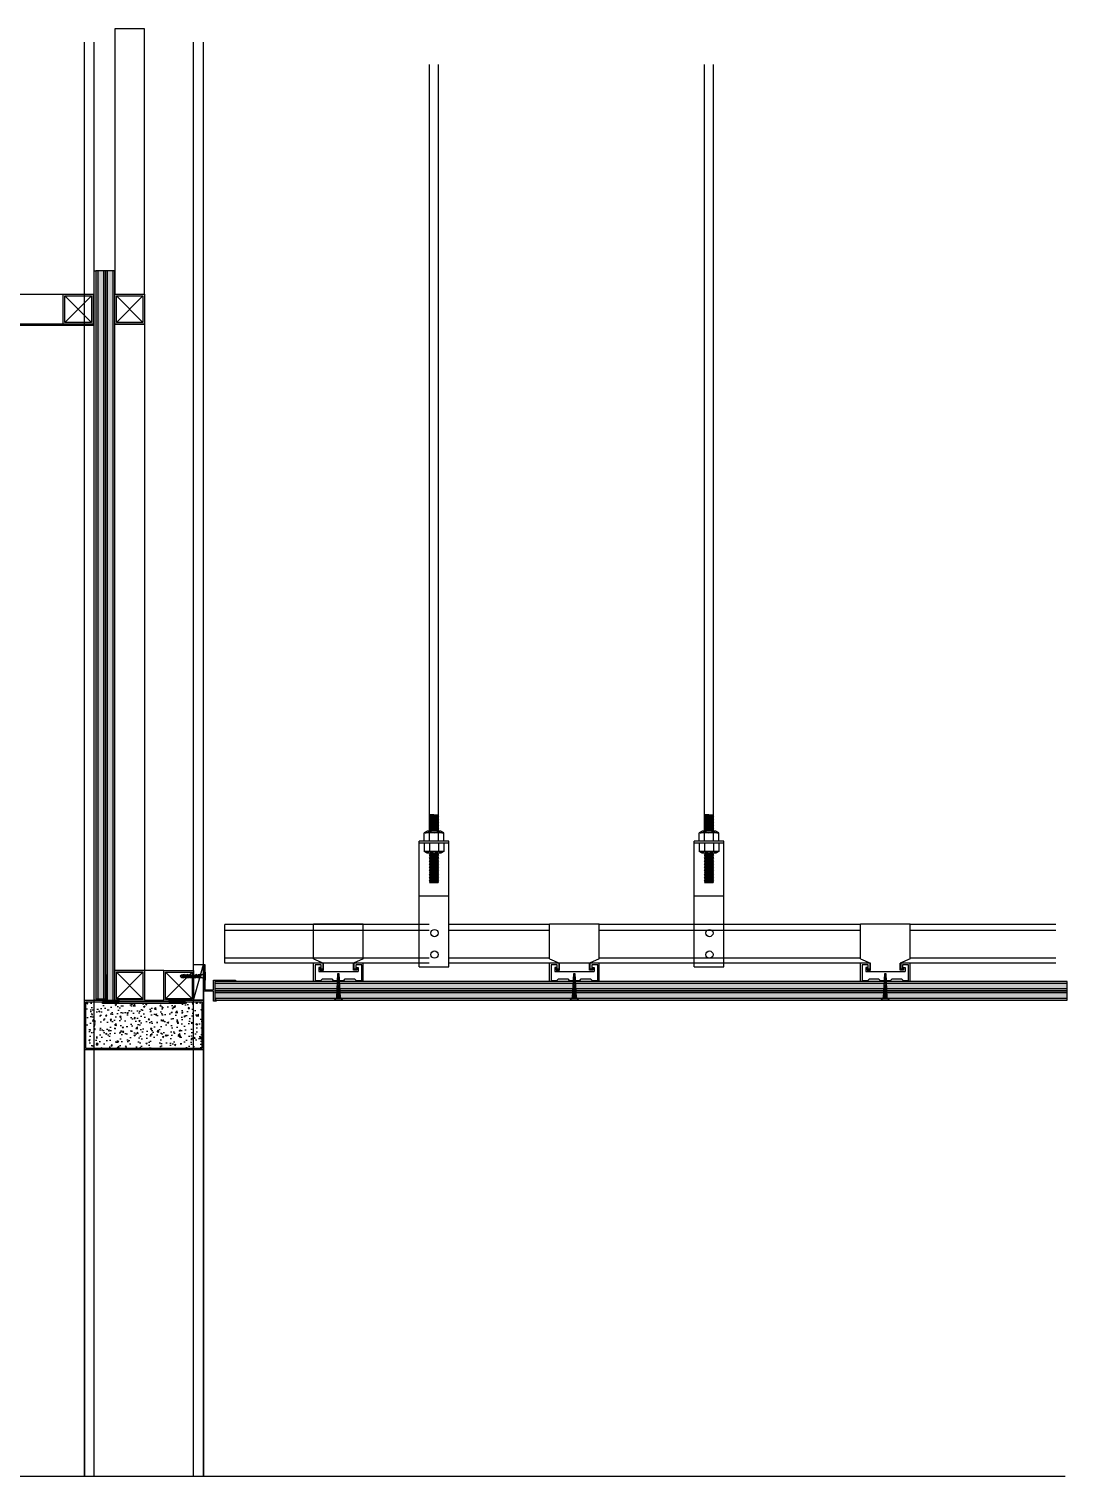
# Model space of a CAD drawing. Header units: millimetres. Extents: x -223175 to 287756, y -120611 to 352956.
# Drawn here: x 269622 to 270667, y 279592 to 281050 of the extents above; entities that cross this region are included whole.
import ezdxf

# ---------------------------------------------------------------- set-up
doc = ezdxf.new("R2010")
doc.units = ezdxf.units.MM
doc.header["$LTSCALE"] = 50
for name, color, linetype in [('DE-8', 8, 'Continuous'), ('DETAIL', 7, 'Continuous'), ('DETAIL-HAT', 252, 'Continuous'), ('f-steel', 4, 'Continuous'), ('I-F-WALL-FIN', 141, 'Continuous'), ('XREF1$0$CLNG-TEES', 4, 'Continuous')]:
    doc.layers.add(name, color=color, linetype=linetype)
doc.layers.add('Defpoint_ Grid Line_ 108', color=108, linetype='Continuous', plot=False)

# ---------------------------------------------------------------- blocks, each defined once
blk = doc.blocks.new('30X30')
at = {"layer": 'DETAIL', "color": 1}
for p, q in [((13.4, 13.4), (-13.4, -13.4)), ((-13.4, 13.4), (13.4, -13.4))]:
    blk.add_line(p, q, dxfattribs=at)
at = {"layer": 'DETAIL', "color": 4}
blk.add_lwpolyline([(15, -15), (-15, -15), (-15, 15), (15, 15)], close=True, dxfattribs=at)
at = {"layer": 'DETAIL', "color": 5}
blk.add_lwpolyline([(13.4, -13.4), (-13.4, -13.4), (-13.4, 13.4), (13.4, 13.4)], close=True, dxfattribs=at)
blk = doc.blocks.new('A$C39A8373D')
at = {"layer": 'XREF1$0$CLNG-TEES', "color": 253}
for p, q in [((4.4, 11), (4.6, 8.6)), ((5.4, 8.4), (5.3, 11.2)), ((8.5, 8.4), (8.3, 11.2)), ((11.6, 8.4), (11.4, 11.2)), ((14.7, 8.4), (14.5, 11.2)), ((17.8, 8.4), (17.6, 11.2)), ((20.8, 8.4), (20.7, 11.2))]:
    blk.add_line(p, q, dxfattribs=at)
for points in [[(0, 13.8), (0, 5.8), (0.4, 5.8), (0.4, 13.8), (0, 13.8), (0.4, 13.8)], [(5.2, 11), (4.5, 11)], [(5.5, 8.6), (6.2, 8.6), (6.8, 11), (7, 8.6), (6.4, 8), (6.2, 8.6)], [(7.7, 8.6), (7, 8.6), (7.6, 11), (7.3, 11.6), (6.8, 11), (6.1, 11)], [(8.3, 11), (7.6, 11)], [(8.6, 8.6), (9.3, 8.6), (9.9, 11), (10.1, 8.6), (9.5, 8), (9.3, 8.6)], [(10.8, 8.6), (10.1, 8.6), (10.7, 11), (10.4, 11.6), (9.9, 11), (9.2, 11)], [(11.4, 11), (10.7, 11)], [(11.6, 8.6), (12.4, 8.6), (13, 11), (13.1, 8.6), (12.6, 8), (12.4, 8.6)], [(13.9, 8.6), (13.1, 8.6), (13.7, 11), (13.5, 11.6), (13, 11), (12.2, 11)], [(14.5, 11), (13.7, 11)], [(14.7, 8.6), (15.4, 8.6), (16, 11), (16.2, 8.6), (15.7, 8), (15.4, 8.6)], [(16.9, 8.6), (16.2, 8.6), (16.8, 11), (16.6, 11.6), (16, 11), (15.3, 11)], [(17.5, 11), (16.8, 11)], [(17.8, 8.6), (18.5, 8.6), (19.1, 11), (19.3, 8.6), (18.8, 8), (18.5, 8.6)], [(20, 8.6), (19.3, 8.6), (19.9, 11), (19.7, 11.6), (19.1, 11), (18.4, 11)], [(20.6, 11), (19.9, 11)], [(20.9, 8.6), (21.6, 8.6), (22.2, 11), (22.4, 8.6), (21.8, 8), (21.6, 8.6)], [(23.5, 8.6), (22.4, 8.6), (23, 11), (22.7, 11.6), (22.2, 11), (21.5, 11)]]:
    blk.add_lwpolyline(points, dxfattribs=at)
for points in [[(4.6, 8.6), (4.9, 7.8), (5.4, 8.4), (6.1, 11), (5.9, 11.8), (5.3, 11.2)], [(7.7, 8.6), (7.9, 7.8), (8.5, 8.4), (9.2, 11), (8.9, 11.8), (8.3, 11.2)], [(10.8, 8.6), (11, 7.8), (11.6, 8.4), (12.2, 11), (12, 11.8), (11.4, 11.2)], [(13.9, 8.6), (14.1, 7.8), (14.7, 8.4), (15.3, 11), (15.1, 11.8), (14.5, 11.2)], [(16.9, 8.6), (17.2, 7.8), (17.8, 8.4), (18.4, 11), (18.2, 11.8), (17.6, 11.2)], [(20, 8.6), (20.3, 7.8), (20.8, 8.4), (21.5, 11), (21.3, 11.8), (20.7, 11.2)], [(23, 11), (23.7, 11), (25, 9.8), (23.5, 8.6)]]:
    blk.add_lwpolyline(points, close=True, dxfattribs=at)
for centre, radius, start, end in [((4.4, 15.3), 4.29, 200.3404, 271.0651), ((4.4, 4.3), 4.3, 87.5769, 159.5733)]:
    blk.add_arc(centre, radius, start, end, dxfattribs=at)
blk = doc.blocks.new('A$C7B74687E')
at = {"layer": 'XREF1$0$CLNG-TEES'}
blk.add_lwpolyline([(19, -0.2), (22, -0.2), (22, 10), (32, 10), (32, 37), (30.8, 37), (30.8, 11.2), (22, 11.2), (22, 21), (0, 21), (0, 19.8), (20.8, 19.8), (20.8, 2.8), (19, -0.2)], dxfattribs=at)
blk.add_blockref('A$C39A8373D', (30.4, 15.3), dxfattribs=at)
blk = doc.blocks.new('*U2548')
at = {"layer": 'DETAIL-HAT', "ltscale": 1.5}
h = blk.add_hatch(dxfattribs=at)
h.set_pattern_fill('AR-SAND', color=8, scale=4)
h.set_pattern_definition([(37.5, (358.605, -3), (-0.25197, 7.707295), [0, -6.08, 0, -6.8, 0, -6.5]), (7.5, (358.605, -3), (7.0791, 11.28858), [0, -3.28, 0, -5.48, 0, -2.1]), (327.5, (353.685, -3), (12.45657, 0.02264), [0, -2, 0, -7.2, 0, -9.4]), (317.5, (353.685, -3), (12.0245, 3.5107), [0, -1, 0, -4.72, 0, -5.4])])
h.paths.add_polyline_path([(0, 9.5), (858.2, 9.5), (858.2, 0), (0, 0)])
at = {"color": 0}
blk.add_lwpolyline([(0, 9.5), (858.2, 9.5), (858.2, 0), (0, 0)], close=True, dxfattribs=at)
at = {"layer": 'DETAIL-HAT'}
for p, q in [((0, 7.5), (858.2, 7.5)), ((0, 2), (858.2, 2))]:
    blk.add_line(p, q, dxfattribs=at)
blk = doc.blocks.new('*U2624')
at = {"layer": 'DETAIL-HAT', "ltscale": 1.5}
h = blk.add_hatch(dxfattribs=at)
h.set_pattern_fill('AR-SAND', color=8, scale=4)
h.set_pattern_definition([(37.5, (567.211, -3), (-0.25197, 7.707295), [0, -6.08, 0, -6.8, 0, -6.5]), (7.5, (567.211, -3), (7.0791, 11.28858), [0, -3.28, 0, -5.48, 0, -2.1]), (327.5, (562.291, -3), (12.45657, 0.02264), [0, -2, 0, -7.2, 0, -9.4]), (317.5, (562.291, -3), (12.0245, 3.5107), [0, -1, 0, -4.72, 0, -5.4])])
h.paths.add_polyline_path([(0, 9.5), (734.9, 9.5), (734.9, 0), (0, 0)])
at = {"color": 0}
blk.add_lwpolyline([(0, 9.5), (734.9, 9.5), (734.9, 0), (0, 0)], close=True, dxfattribs=at)
at = {"layer": 'DETAIL-HAT'}
for p, q in [((0, 7.5), (734.9, 7.5)), ((0, 2), (734.9, 2))]:
    blk.add_line(p, q, dxfattribs=at)
blk = doc.blocks.new('YTETYYYY')
at = {"layer": 'DE-8'}
for p, q in [((-1.8, 2.8), (1.8, 2.8)), ((-1.7, 2.9), (1.7, 2.9))]:
    blk.add_line(p, q, dxfattribs=at)
at = {"layer": 'DE-8', "linetype": 'Continuous'}
blk.add_lwpolyline([(-4.3, 0), (4.3, 0), (1.7, 2.8), (0.4, 26.9), (-0.4, 26.9), (-1.7, 2.8)], close=True, dxfattribs=at)
at = {"layer": 'DE-8'}
for centre, radius, start, end in [((1.6, 11.6), 4.16, 98.3874, 129.9264), ((1.6, 11.1), 4.16, 98.0046, 130.4514), ((1.6, 12.9), 4.16, 99.4364, 128.5115), ((1.6, 13.4), 5.41, 98.2925, 117.2127), ((1.6, 13.4), 4.16, 99.8202, 128.0024), ((1.6, 13.4), 7.16, 97.0532, 109.2736), ((1.6, 13.4), 5.91, 98.2925, 114.4007), ((1.6, 13.4), 7.66, 97.0532, 107.7314), ((1.6, 13.4), 9.41, 96.1386, 103.6977), ((1.6, 13.4), 8.91, 96.3018, 104.6796), ((1.6, 13.4), 11.2, 95.6826, 100.9801), ((1.6, 13.4), 10.7, 95.7976, 101.6621), ((1.6, 1.3), 4.16, 90.3693, 142.2372), ((1.6, 0.8), 4.16, 89.9874, 142.9158), ((1.6, 3), 4.16, 91.7355, 139.8976), ((1.6, 2.5), 4.16, 91.354, 140.538), ((1.6, 4.8), 4.16, 93.121, 137.647), ((1.6, 4.3), 4.16, 92.7396, 138.2554), ((1.6, 6.6), 4.16, 94.5062, 135.5005), ((1.6, 6.1), 4.16, 94.1248, 136.0821), ((1.6, 8.3), 4.16, 95.8118, 133.5593), ((1.6, 7.8), 4.16, 95.4301, 134.1192), ((1.6, 10), 4.16, 97.1388, 131.6574), ((1.6, 9.5), 4.16, 96.7566, 132.1983), ((1.6, -0.4), 4.16, 89.5054, 127.9517), ((1.6, -0.9), 4.16, 88.9012, 114.9715)]:
    blk.add_arc(centre, radius, start, end, dxfattribs=at)
blk = doc.blocks.new('*U2626')
at = {"layer": 'DETAIL-HAT', "ltscale": 1.5}
h = blk.add_hatch(dxfattribs=at)
h.set_pattern_fill('AR-SAND', color=8, scale=4)
h.set_pattern_definition([(37.5, (565.611, -3), (-0.25197, 7.707295), [0, -6.08, 0, -6.8, 0, -6.5]), (7.5, (565.611, -3), (7.0791, 11.28858), [0, -3.28, 0, -5.48, 0, -2.1]), (327.5, (560.691, -3), (12.45657, 0.02264), [0, -2, 0, -7.2, 0, -9.4]), (317.5, (560.691, -3), (12.0245, 3.5107), [0, -1, 0, -4.72, 0, -5.4])])
h.paths.add_polyline_path([(0, 9.5), (733.3, 9.5), (733.3, 0), (0, 0)])
at = {"color": 0}
blk.add_lwpolyline([(0, 9.5), (733.3, 9.5), (733.3, 0), (0, 0)], close=True, dxfattribs=at)
at = {"layer": 'DETAIL-HAT'}
for p, q in [((0, 7.5), (733.3, 7.5)), ((0, 2), (733.3, 2))]:
    blk.add_line(p, q, dxfattribs=at)

msp = doc.modelspace()

# ---------------------------------------------------------------- hatches: boundary and pattern name
at = {"layer": 'I-F-WALL-FIN'}
h = msp.add_hatch(dxfattribs=at)
h.set_pattern_fill('AR-CONC', color=8, scale=2)
h.set_pattern_definition([(50, (35951.679, 0), (14.34520365, -1.2550427), [1.5, -16.5]), (355, (35951.679, 0), (-2.7750267, 15.0438427), [1.2, -13.2]), (100.4514445, (35952.874, -0.105), (11.57017693, 13.7887998), [1.27480384, -14.02284224]), (46.1842, (35951.679, 4), (21.3448266, -3.3103856), [2.25, -24.75]), (96.6356355, (35953.458, 3.724), (18.6932389, 19.482372), [1.9122068, -21.0342752]), (351.184164, (35951.68, 4), (18.6932389, 19.482372), [1.8, -19.8]), (21, (35953.679, 3), (11.93814104, -8.0523778), [1.5, -16.5]), (326, (35953.679, 3), (4.86630664, 14.5030009), [1.2, -13.2]), (71.4514447, (35954.674, 2.329), (16.80444753, 6.45062306), [1.2748038, -14.02284224]), (37.5, (35951.679, 0), (0.243197106, 6.65787708), [0, -13.04, 0, -13.4, 0, -13.25]), (7.5, (35951.679, 0), (5.26139075, 7.88823424), [0, -7.64, 0, -12.74, 0, -5.05]), (327.5, (35947.219, 0), (10.67644872, -0.451097435), [0, -5, 0, -15.6, 0, -20.7]), (317.5, (35945.219, 0), (11.66372339, 2.00209965), [0, -6.5, 0, -10.36, 0, -14.7])])
h.paths.add_polyline_path([(269679.2749, 280069.7133), (269679.2749, 280022.9133), (269796.0749, 280022.9133), (269796.0749, 280069.7133), (269779.3749, 280069.7133), (269779.3749, 280068.1133), (269695.9749, 280068.1133), (269695.9749, 280069.7133)])

# ---------------------------------------------------------------- linework, layer by layer
at = {"color": 5}
for p, q in [((269709.2749, 280781.7778), (269709.2749, 280781.7782)), ((269709.2749, 280751.7778), (269709.2749, 280751.7783))]:
    msp.add_line(p, q, dxfattribs=at)
at = {"color": 8}
for p, q in [((269677.6749, 280021.3133), (269677.6749, 279592.1363)), ((269797.6749, 280021.3133), (269797.6749, 279592.1363))]:
    msp.add_line(p, q, dxfattribs=at)
at = {"color": 2}
msp.add_line((268820.5965, 279592.1363), (270665.2721, 279592.1351), dxfattribs=at)
at = {"color": 3}
for points in [[(269762.6749, 280071.3133), (269797.6749, 280071.3133), (269797.6749, 280021.3133), (269677.6749, 280021.3133), (269677.6749, 280071.3133), (269712.6749, 280071.3133)], [(269762.6749, 280069.7133), (269796.0749, 280069.7133), (269796.0749, 280022.9133), (269679.2749, 280022.9133), (269679.2749, 280069.7133), (269712.6749, 280069.7133)], [(269779.3749, 280069.7133), (269695.9749, 280069.7133)], [(269695.9749, 280068.1133), (269695.9749, 280069.7133)], [(269779.3749, 280068.1133), (269695.9749, 280068.1133)], [(269712.6749, 280069.7133), (269712.6749, 280071.3133)], [(269762.6749, 280071.3133), (269762.6749, 280069.7133)], [(269779.3749, 280069.7133), (269779.3749, 280068.1133)]]:
    msp.add_lwpolyline(points, dxfattribs=at)
at = {"layer": 'Defpoint_ Grid Line_ 108'}
for p, q in [((269677.6749, 279592.1359), (269677.6749, 281036.3702)), ((269687.6749, 279592.1359), (269687.6749, 281036.3702)), ((269787.6749, 279592.1358), (269787.6749, 281036.3702)), ((269797.6749, 279592.1358), (269797.6749, 281036.3702))]:
    msp.add_line(p, q, dxfattribs=at)
at = {"layer": 'DETAIL', "color": 1}
msp.add_line((269787.6749, 280071.3133), (269797.6749, 280107.5133), dxfattribs=at)
for points in [[(269738.2749, 280782.5133), (269738.2749, 281049.7133), (269708.2749, 281049.7133), (269708.2749, 280782.5133)], [(269738.2749, 280752.5133), (269738.2749, 280101.3133), (269708.2749, 280101.3133), (269708.2749, 280752.5133)], [(269797.6749, 280071.3133), (269787.6749, 280071.3133), (269787.6749, 280107.5133), (269797.6749, 280107.5133)], [(269757.6749, 280101.3133), (269738.2749, 280101.3133), (269738.2749, 280071.3133), (269757.6749, 280071.3133)]]:
    msp.add_lwpolyline(points, close=True, dxfattribs=at)
at = {"layer": 'DETAIL', "color": 3}
for points in [[(269700.3749, 280097.4562), (269700.3749, 280071.3133), (269687.6749, 280071.3133), (269687.6749, 280806.1967), (269689.2749, 280806.1967), (269689.2749, 280072.9133), (269698.7749, 280072.9133), (269698.7749, 280097.4562)], [(269337.6749, 280751.3133), (269687.6749, 280751.3133), (269687.6749, 280781.3133), (269686.4749, 280781.3133), (269686.4749, 280752.5133), (269336.4749, 280752.5133), (269336.4749, 280551.3133)]]:
    msp.add_lwpolyline(points, dxfattribs=at)
at = {"layer": 'DETAIL', "color": 5}
msp.add_lwpolyline([(269508.792, 280782.5133), (269686.4749, 280782.5133), (269686.4749, 280752.5133), (269306.4749, 280752.5133), (269306.4749, 280782.5133), (269459.7394, 280782.5133)], dxfattribs=at)
at = {"layer": 'f-steel', "color": 251}
for p, q in [((270025.223, 280241.5671), (270025.223, 281013.7792)), ((270034.223, 280241.5671), (270034.223, 281013.7792)), ((270302.0784, 280241.5671), (270302.0784, 281013.7792)), ((270311.0784, 280241.5671), (270311.0784, 281013.7792)), ((270025.973, 280258.0671), (270025.223, 280258.8171)), ((270025.223, 280258.8171), (270034.223, 280258.0671)), ((270025.223, 280257.3171), (270025.973, 280258.0671)), ((270025.973, 280256.5671), (270025.223, 280257.3171)), ((270025.223, 280257.3171), (270034.223, 280256.5671)), ((270025.223, 280255.8171), (270025.973, 280256.5671)), ((270025.973, 280255.0671), (270025.223, 280255.8171)), ((270025.223, 280255.8171), (270034.223, 280255.0671)), ((270025.223, 280254.3171), (270025.973, 280255.0671)), ((270025.973, 280253.5671), (270025.223, 280254.3171)), ((270025.223, 280254.3171), (270034.223, 280253.5671)), ((270025.223, 280252.8171), (270025.973, 280253.5671)), ((270025.973, 280252.0671), (270025.223, 280252.8171)), ((270025.223, 280252.8171), (270034.223, 280252.0671)), ((270025.223, 280251.3171), (270025.973, 280252.0671)), ((270025.973, 280250.5671), (270025.223, 280251.3171)), ((270025.223, 280251.3171), (270034.223, 280250.5671)), ((270025.223, 280249.8171), (270025.973, 280250.5671)), ((270025.973, 280249.0671), (270025.223, 280249.8171)), ((270025.223, 280249.8171), (270034.223, 280249.0671)), ((270025.223, 280248.3171), (270025.973, 280249.0671)), ((270025.973, 280258.0671), (270033.473, 280257.3171)), ((270025.973, 280256.5671), (270033.473, 280255.8171)), ((270025.973, 280255.0671), (270033.473, 280254.3171)), ((270025.973, 280253.5671), (270033.473, 280252.8171)), ((270025.973, 280252.0671), (270033.473, 280251.3171)), ((270025.973, 280250.5671), (270033.473, 280249.8171)), ((270025.973, 280249.0671), (270033.473, 280248.3171)), ((270033.473, 280258.8171), (270034.223, 280258.0671)), ((270034.223, 280258.0671), (270033.473, 280257.3171)), ((270033.473, 280257.3171), (270034.223, 280256.5671)), ((270034.223, 280256.5671), (270033.473, 280255.8171)), ((270033.473, 280255.8171), (270034.223, 280255.0671)), ((270034.223, 280255.0671), (270033.473, 280254.3171)), ((270033.473, 280254.3171), (270034.223, 280253.5671)), ((270034.223, 280253.5671), (270033.473, 280252.8171)), ((270033.473, 280252.8171), (270034.223, 280252.0671)), ((270034.223, 280252.0671), (270033.473, 280251.3171)), ((270033.473, 280251.3171), (270034.223, 280250.5671)), ((270034.223, 280250.5671), (270033.473, 280249.8171)), ((270033.473, 280249.8171), (270034.223, 280249.0671)), ((270034.223, 280249.0671), (270033.473, 280248.3171)), ((270302.8284, 280258.0671), (270302.0784, 280258.8171)), ((270302.0784, 280258.8171), (270311.0784, 280258.0671)), ((270302.0784, 280257.3171), (270302.8284, 280258.0671)), ((270302.8284, 280256.5671), (270302.0784, 280257.3171)), ((270302.0784, 280257.3171), (270311.0784, 280256.5671)), ((270302.0784, 280255.8171), (270302.8284, 280256.5671)), ((270302.8284, 280255.0671), (270302.0784, 280255.8171)), ((270302.0784, 280255.8171), (270311.0784, 280255.0671)), ((270302.0784, 280254.3171), (270302.8284, 280255.0671)), ((270302.8284, 280253.5671), (270302.0784, 280254.3171)), ((270302.0784, 280254.3171), (270311.0784, 280253.5671)), ((270302.0784, 280252.8171), (270302.8284, 280253.5671)), ((270302.8284, 280252.0671), (270302.0784, 280252.8171)), ((270302.0784, 280252.8171), (270311.0784, 280252.0671)), ((270302.0784, 280251.3171), (270302.8284, 280252.0671)), ((270302.8284, 280250.5671), (270302.0784, 280251.3171)), ((270302.0784, 280251.3171), (270311.0784, 280250.5671)), ((270302.0784, 280249.8171), (270302.8284, 280250.5671)), ((270302.8284, 280249.0671), (270302.0784, 280249.8171)), ((270302.0784, 280249.8171), (270311.0784, 280249.0671)), ((270302.0784, 280248.3171), (270302.8284, 280249.0671)), ((270302.8284, 280258.0671), (270310.3284, 280257.3171)), ((270302.8284, 280256.5671), (270310.3284, 280255.8171)), ((270302.8284, 280255.0671), (270310.3284, 280254.3171)), ((270302.8284, 280253.5671), (270310.3284, 280252.8171)), ((270302.8284, 280252.0671), (270310.3284, 280251.3171)), ((270302.8284, 280250.5671), (270310.3284, 280249.8171)), ((270302.8284, 280249.0671), (270310.3284, 280248.3171)), ((270310.3284, 280258.8171), (270311.0784, 280258.0671)), ((270311.0784, 280258.0671), (270310.3284, 280257.3171)), ((270310.3284, 280257.3171), (270311.0784, 280256.5671)), ((270311.0784, 280256.5671), (270310.3284, 280255.8171)), ((270310.3284, 280255.8171), (270311.0784, 280255.0671)), ((270311.0784, 280255.0671), (270310.3284, 280254.3171)), ((270310.3284, 280254.3171), (270311.0784, 280253.5671)), ((270311.0784, 280253.5671), (270310.3284, 280252.8171)), ((270310.3284, 280252.8171), (270311.0784, 280252.0671)), ((270311.0784, 280252.0671), (270310.3284, 280251.3171)), ((270310.3284, 280251.3171), (270311.0784, 280250.5671)), ((270311.0784, 280250.5671), (270310.3284, 280249.8171)), ((270310.3284, 280249.8171), (270311.0784, 280249.0671)), ((270311.0784, 280249.0671), (270310.3284, 280248.3171)), ((270022.723, 280241.5671), (270019.723, 280240.0671)), ((270039.723, 280240.0671), (270019.723, 280240.0671)), ((270019.723, 280231.5671), (270019.723, 280240.0671)), ((270036.723, 280241.5671), (270022.723, 280241.5671)), ((270025.973, 280247.5671), (270025.223, 280248.3171)), ((270025.223, 280248.3171), (270034.223, 280247.5671)), ((270025.223, 280246.8171), (270025.973, 280247.5671)), ((270025.973, 280246.0671), (270025.223, 280246.8171)), ((270025.223, 280246.8171), (270034.223, 280246.0671)), ((270025.223, 280245.3171), (270025.973, 280246.0671)), ((270025.973, 280244.5671), (270025.223, 280245.3171)), ((270025.223, 280245.3171), (270034.223, 280244.5671)), ((270025.223, 280243.8171), (270025.973, 280244.5671)), ((270025.973, 280243.0671), (270025.223, 280243.8171)), ((270025.223, 280243.8171), (270034.223, 280243.0671)), ((270025.223, 280242.3171), (270025.973, 280243.0671)), ((270025.973, 280241.5671), (270025.223, 280242.3171)), ((270025.223, 280242.3171), (270032.723, 280241.5671)), ((270025.223, 280231.5671), (270025.223, 280240.0671)), ((270025.973, 280247.5671), (270033.473, 280246.8171)), ((270025.973, 280246.0671), (270033.473, 280245.3171)), ((270025.973, 280244.5671), (270033.473, 280243.8171)), ((270025.973, 280243.0671), (270033.473, 280242.3171)), ((270033.473, 280248.3171), (270034.223, 280247.5671)), ((270034.223, 280247.5671), (270033.473, 280246.8171)), ((270033.473, 280246.8171), (270034.223, 280246.0671)), ((270034.223, 280246.0671), (270033.473, 280245.3171)), ((270033.473, 280245.3171), (270034.223, 280244.5671)), ((270034.223, 280244.5671), (270033.473, 280243.8171)), ((270033.473, 280243.8171), (270034.223, 280243.0671)), ((270034.223, 280243.0671), (270033.473, 280242.3171)), ((270033.473, 280242.3171), (270034.223, 280241.5671)), ((270034.223, 280231.5671), (270034.223, 280240.0671)), ((270039.723, 280240.0671), (270036.723, 280241.5671)), ((270039.723, 280231.5671), (270039.723, 280240.0671)), ((270299.5784, 280241.5671), (270296.5784, 280240.0671)), ((270316.5784, 280240.0671), (270296.5784, 280240.0671)), ((270296.5784, 280231.5671), (270296.5784, 280240.0671)), ((270313.5784, 280241.5671), (270299.5784, 280241.5671)), ((270302.8284, 280247.5671), (270302.0784, 280248.3171)), ((270302.0784, 280248.3171), (270311.0784, 280247.5671)), ((270302.0784, 280246.8171), (270302.8284, 280247.5671)), ((270302.8284, 280246.0671), (270302.0784, 280246.8171)), ((270302.0784, 280246.8171), (270311.0784, 280246.0671)), ((270302.0784, 280245.3171), (270302.8284, 280246.0671)), ((270302.8284, 280244.5671), (270302.0784, 280245.3171)), ((270302.0784, 280245.3171), (270311.0784, 280244.5671)), ((270302.0784, 280243.8171), (270302.8284, 280244.5671)), ((270302.8284, 280243.0671), (270302.0784, 280243.8171)), ((270302.0784, 280243.8171), (270311.0784, 280243.0671)), ((270302.0784, 280242.3171), (270302.8284, 280243.0671)), ((270302.8284, 280241.5671), (270302.0784, 280242.3171)), ((270302.0784, 280242.3171), (270309.5784, 280241.5671)), ((270302.0784, 280231.5671), (270302.0784, 280240.0671)), ((270302.8284, 280247.5671), (270310.3284, 280246.8171)), ((270302.8284, 280246.0671), (270310.3284, 280245.3171)), ((270302.8284, 280244.5671), (270310.3284, 280243.8171)), ((270302.8284, 280243.0671), (270310.3284, 280242.3171)), ((270310.3284, 280248.3171), (270311.0784, 280247.5671)), ((270311.0784, 280247.5671), (270310.3284, 280246.8171)), ((270310.3284, 280246.8171), (270311.0784, 280246.0671)), ((270311.0784, 280246.0671), (270310.3284, 280245.3171)), ((270310.3284, 280245.3171), (270311.0784, 280244.5671)), ((270311.0784, 280244.5671), (270310.3284, 280243.8171)), ((270310.3284, 280243.8171), (270311.0784, 280243.0671)), ((270311.0784, 280243.0671), (270310.3284, 280242.3171)), ((270310.3284, 280242.3171), (270311.0784, 280241.5671)), ((270311.0784, 280231.5671), (270311.0784, 280240.0671)), ((270316.5784, 280240.0671), (270313.5784, 280241.5671)), ((270316.5784, 280231.5671), (270316.5784, 280240.0671)), ((270014.723, 280105.139), (270014.723, 280231.5671)), ((270044.723, 280231.5671), (270014.723, 280231.5671)), ((270044.723, 280229.5671), (270014.723, 280229.5671)), ((270019.723, 280229.5671), (270019.723, 280221.0671)), ((270039.723, 280221.0671), (270019.723, 280221.0671)), ((270022.723, 280219.5671), (270019.723, 280221.0671)), ((270036.723, 280219.5671), (270022.723, 280219.5671)), ((270025.223, 280229.5671), (270025.223, 280221.0671)), ((270025.973, 280218.8171), (270025.223, 280219.5671)), ((270034.223, 280218.8171), (270026.723, 280219.5671)), ((270033.473, 280219.5671), (270034.223, 280218.8171)), ((270034.223, 280229.5671), (270034.223, 280221.0671)), ((270039.723, 280221.0671), (270036.723, 280219.5671)), ((270039.723, 280229.5671), (270039.723, 280221.0671)), ((270044.723, 280105.139), (270044.723, 280231.5671)), ((270291.5784, 280105.139), (270291.5784, 280231.5671)), ((270321.5784, 280231.5671), (270291.5784, 280231.5671)), ((270321.5784, 280229.5671), (270291.5784, 280229.5671)), ((270296.5784, 280229.5671), (270296.5784, 280221.0671)), ((270316.5784, 280221.0671), (270296.5784, 280221.0671)), ((270299.5784, 280219.5671), (270296.5784, 280221.0671)), ((270313.5784, 280219.5671), (270299.5784, 280219.5671)), ((270302.0784, 280229.5671), (270302.0784, 280221.0671)), ((270302.8284, 280218.8171), (270302.0784, 280219.5671)), ((270311.0784, 280218.8171), (270303.5784, 280219.5671)), ((270310.3284, 280219.5671), (270311.0784, 280218.8171)), ((270311.0784, 280229.5671), (270311.0784, 280221.0671)), ((270316.5784, 280221.0671), (270313.5784, 280219.5671)), ((270316.5784, 280229.5671), (270316.5784, 280221.0671)), ((270321.5784, 280105.139), (270321.5784, 280231.5671)), ((270014.723, 280105.139), (270014.723, 280211.9916)), ((270025.223, 280218.0671), (270025.973, 280218.8171)), ((270034.223, 280217.3171), (270025.223, 280218.0671)), ((270025.973, 280217.3171), (270025.223, 280218.0671)), ((270025.223, 280216.5671), (270025.973, 280217.3171)), ((270034.223, 280215.8171), (270025.223, 280216.5671)), ((270025.973, 280215.8171), (270025.223, 280216.5671)), ((270025.223, 280215.0671), (270025.973, 280215.8171)), ((270034.223, 280214.3171), (270025.223, 280215.0671)), ((270025.973, 280214.3171), (270025.223, 280215.0671)), ((270025.223, 280213.5671), (270025.973, 280214.3171)), ((270034.223, 280212.8171), (270025.223, 280213.5671)), ((270025.973, 280212.8171), (270025.223, 280213.5671)), ((270025.223, 280212.0671), (270025.973, 280212.8171)), ((270034.223, 280211.3171), (270025.223, 280212.0671)), ((270025.973, 280211.3171), (270025.223, 280212.0671)), ((270025.223, 280210.5671), (270025.973, 280211.3171)), ((270034.223, 280209.8171), (270025.223, 280210.5671)), ((270025.973, 280209.8171), (270025.223, 280210.5671)), ((270025.223, 280209.0671), (270025.973, 280209.8171)), ((270034.223, 280208.3171), (270025.223, 280209.0671)), ((270025.973, 280208.3171), (270025.223, 280209.0671)), ((270025.223, 280207.5671), (270025.973, 280208.3171)), ((270034.223, 280206.8171), (270025.223, 280207.5671)), ((270025.973, 280206.8171), (270025.223, 280207.5671)), ((270025.223, 280206.0671), (270025.973, 280206.8171)), ((270025.973, 280205.3171), (270025.223, 280206.0671)), ((270034.223, 280205.3171), (270025.223, 280206.0671)), ((270025.223, 280204.5671), (270025.973, 280205.3171)), ((270033.473, 280218.0671), (270025.973, 280218.8171)), ((270033.473, 280216.5671), (270025.973, 280217.3171)), ((270033.473, 280215.0671), (270025.973, 280215.8171)), ((270033.473, 280213.5671), (270025.973, 280214.3171)), ((270033.473, 280212.0671), (270025.973, 280212.8171)), ((270033.473, 280210.5671), (270025.973, 280211.3171)), ((270033.473, 280209.0671), (270025.973, 280209.8171)), ((270033.473, 280207.5671), (270025.973, 280208.3171)), ((270033.473, 280206.0671), (270025.973, 280206.8171)), ((270033.473, 280204.5671), (270025.973, 280205.3171)), ((270034.223, 280218.8171), (270033.473, 280218.0671)), ((270033.473, 280218.0671), (270034.223, 280217.3171)), ((270034.223, 280217.3171), (270033.473, 280216.5671)), ((270033.473, 280216.5671), (270034.223, 280215.8171)), ((270034.223, 280215.8171), (270033.473, 280215.0671)), ((270033.473, 280215.0671), (270034.223, 280214.3171)), ((270034.223, 280214.3171), (270033.473, 280213.5671)), ((270033.473, 280213.5671), (270034.223, 280212.8171)), ((270034.223, 280212.8171), (270033.473, 280212.0671)), ((270033.473, 280212.0671), (270034.223, 280211.3171)), ((270034.223, 280211.3171), (270033.473, 280210.5671)), ((270033.473, 280210.5671), (270034.223, 280209.8171)), ((270034.223, 280209.8171), (270033.473, 280209.0671)), ((270033.473, 280209.0671), (270034.223, 280208.3171)), ((270034.223, 280208.3171), (270033.473, 280207.5671)), ((270033.473, 280207.5671), (270034.223, 280206.8171)), ((270034.223, 280206.8171), (270033.473, 280206.0671)), ((270033.473, 280206.0671), (270034.223, 280205.3171)), ((270034.223, 280205.3171), (270033.473, 280204.5671)), ((270044.723, 280105.139), (270044.723, 280211.9916)), ((270291.5784, 280105.139), (270291.5784, 280211.9916)), ((270302.0784, 280218.0671), (270302.8284, 280218.8171)), ((270311.0784, 280217.3171), (270302.0784, 280218.0671)), ((270302.8284, 280217.3171), (270302.0784, 280218.0671)), ((270302.0784, 280216.5671), (270302.8284, 280217.3171)), ((270311.0784, 280215.8171), (270302.0784, 280216.5671)), ((270302.8284, 280215.8171), (270302.0784, 280216.5671)), ((270302.0784, 280215.0671), (270302.8284, 280215.8171)), ((270311.0784, 280214.3171), (270302.0784, 280215.0671)), ((270302.8284, 280214.3171), (270302.0784, 280215.0671)), ((270302.0784, 280213.5671), (270302.8284, 280214.3171)), ((270311.0784, 280212.8171), (270302.0784, 280213.5671)), ((270302.8284, 280212.8171), (270302.0784, 280213.5671)), ((270302.0784, 280212.0671), (270302.8284, 280212.8171)), ((270311.0784, 280211.3171), (270302.0784, 280212.0671)), ((270302.8284, 280211.3171), (270302.0784, 280212.0671)), ((270302.0784, 280210.5671), (270302.8284, 280211.3171)), ((270311.0784, 280209.8171), (270302.0784, 280210.5671)), ((270302.8284, 280209.8171), (270302.0784, 280210.5671)), ((270302.0784, 280209.0671), (270302.8284, 280209.8171)), ((270311.0784, 280208.3171), (270302.0784, 280209.0671)), ((270302.8284, 280208.3171), (270302.0784, 280209.0671)), ((270302.0784, 280207.5671), (270302.8284, 280208.3171)), ((270311.0784, 280206.8171), (270302.0784, 280207.5671)), ((270302.8284, 280206.8171), (270302.0784, 280207.5671)), ((270302.0784, 280206.0671), (270302.8284, 280206.8171)), ((270302.8284, 280205.3171), (270302.0784, 280206.0671)), ((270311.0784, 280205.3171), (270302.0784, 280206.0671)), ((270302.0784, 280204.5671), (270302.8284, 280205.3171)), ((270310.3284, 280218.0671), (270302.8284, 280218.8171)), ((270310.3284, 280216.5671), (270302.8284, 280217.3171)), ((270310.3284, 280215.0671), (270302.8284, 280215.8171)), ((270310.3284, 280213.5671), (270302.8284, 280214.3171)), ((270310.3284, 280212.0671), (270302.8284, 280212.8171)), ((270310.3284, 280210.5671), (270302.8284, 280211.3171)), ((270310.3284, 280209.0671), (270302.8284, 280209.8171)), ((270310.3284, 280207.5671), (270302.8284, 280208.3171)), ((270310.3284, 280206.0671), (270302.8284, 280206.8171)), ((270310.3284, 280204.5671), (270302.8284, 280205.3171)), ((270311.0784, 280218.8171), (270310.3284, 280218.0671)), ((270310.3284, 280218.0671), (270311.0784, 280217.3171)), ((270311.0784, 280217.3171), (270310.3284, 280216.5671)), ((270310.3284, 280216.5671), (270311.0784, 280215.8171)), ((270311.0784, 280215.8171), (270310.3284, 280215.0671)), ((270310.3284, 280215.0671), (270311.0784, 280214.3171)), ((270311.0784, 280214.3171), (270310.3284, 280213.5671)), ((270310.3284, 280213.5671), (270311.0784, 280212.8171)), ((270311.0784, 280212.8171), (270310.3284, 280212.0671)), ((270310.3284, 280212.0671), (270311.0784, 280211.3171)), ((270311.0784, 280211.3171), (270310.3284, 280210.5671)), ((270310.3284, 280210.5671), (270311.0784, 280209.8171)), ((270311.0784, 280209.8171), (270310.3284, 280209.0671)), ((270310.3284, 280209.0671), (270311.0784, 280208.3171)), ((270311.0784, 280208.3171), (270310.3284, 280207.5671)), ((270310.3284, 280207.5671), (270311.0784, 280206.8171)), ((270311.0784, 280206.8171), (270310.3284, 280206.0671)), ((270310.3284, 280206.0671), (270311.0784, 280205.3171)), ((270311.0784, 280205.3171), (270310.3284, 280204.5671)), ((270321.5784, 280105.139), (270321.5784, 280211.9916)), ((270034.223, 280203.8171), (270025.223, 280204.5671)), ((270025.973, 280203.8171), (270025.223, 280204.5671)), ((270025.223, 280203.0671), (270025.973, 280203.8171)), ((270034.223, 280202.3171), (270025.223, 280203.0671)), ((270025.973, 280202.3171), (270025.223, 280203.0671)), ((270025.223, 280201.5671), (270025.973, 280202.3171)), ((270034.223, 280200.8171), (270025.223, 280201.5671)), ((270025.973, 280200.8171), (270025.223, 280201.5671)), ((270025.223, 280200.0671), (270025.973, 280200.8171)), ((270034.223, 280199.3171), (270025.223, 280200.0671)), ((270025.973, 280199.3171), (270025.223, 280200.0671)), ((270025.223, 280198.5671), (270025.973, 280199.3171)), ((270034.223, 280197.8171), (270025.223, 280198.5671)), ((270025.973, 280197.8171), (270025.223, 280198.5671)), ((270025.223, 280197.0671), (270025.973, 280197.8171)), ((270034.223, 280196.3171), (270025.223, 280197.0671)), ((270025.973, 280196.3171), (270025.223, 280197.0671)), ((270025.223, 280195.5671), (270025.973, 280196.3171)), ((270034.223, 280194.8171), (270025.223, 280195.5671)), ((270025.973, 280194.8171), (270025.223, 280195.5671)), ((270025.223, 280194.0671), (270025.973, 280194.8171)), ((270034.223, 280193.3171), (270025.223, 280194.0671)), ((270025.973, 280193.3171), (270025.223, 280194.0671)), ((270025.223, 280192.5671), (270025.973, 280193.3171)), ((270034.223, 280191.8171), (270025.223, 280192.5671)), ((270025.973, 280191.8171), (270025.223, 280192.5671)), ((270025.223, 280191.0671), (270025.973, 280191.8171)), ((270034.223, 280190.3171), (270025.223, 280191.0671)), ((270025.973, 280190.3171), (270025.223, 280191.0671)), ((270025.223, 280189.5671), (270025.973, 280190.3171)), ((270033.473, 280203.0671), (270025.973, 280203.8171)), ((270033.473, 280201.5671), (270025.973, 280202.3171)), ((270033.473, 280200.0671), (270025.973, 280200.8171)), ((270033.473, 280198.5671), (270025.973, 280199.3171)), ((270033.473, 280197.0671), (270025.973, 280197.8171)), ((270033.473, 280195.5671), (270025.973, 280196.3171)), ((270033.473, 280194.0671), (270025.973, 280194.8171)), ((270033.473, 280192.5671), (270025.973, 280193.3171)), ((270033.473, 280191.0671), (270025.973, 280191.8171)), ((270033.473, 280189.5671), (270025.973, 280190.3171)), ((270033.473, 280204.5671), (270034.223, 280203.8171)), ((270034.223, 280203.8171), (270033.473, 280203.0671)), ((270033.473, 280203.0671), (270034.223, 280202.3171)), ((270034.223, 280202.3171), (270033.473, 280201.5671)), ((270033.473, 280201.5671), (270034.223, 280200.8171)), ((270034.223, 280200.8171), (270033.473, 280200.0671)), ((270033.473, 280200.0671), (270034.223, 280199.3171)), ((270034.223, 280199.3171), (270033.473, 280198.5671)), ((270033.473, 280198.5671), (270034.223, 280197.8171)), ((270034.223, 280197.8171), (270033.473, 280197.0671)), ((270033.473, 280197.0671), (270034.223, 280196.3171)), ((270034.223, 280196.3171), (270033.473, 280195.5671)), ((270033.473, 280195.5671), (270034.223, 280194.8171)), ((270034.223, 280194.8171), (270033.473, 280194.0671)), ((270033.473, 280194.0671), (270034.223, 280193.3171)), ((270034.223, 280193.3171), (270033.473, 280192.5671)), ((270033.473, 280192.5671), (270034.223, 280191.8171)), ((270034.223, 280191.8171), (270033.473, 280191.0671)), ((270033.473, 280191.0671), (270034.223, 280190.3171)), ((270034.223, 280190.3171), (270033.473, 280189.5671)), ((270311.0784, 280203.8171), (270302.0784, 280204.5671)), ((270302.8284, 280203.8171), (270302.0784, 280204.5671)), ((270302.0784, 280203.0671), (270302.8284, 280203.8171)), ((270311.0784, 280202.3171), (270302.0784, 280203.0671)), ((270302.8284, 280202.3171), (270302.0784, 280203.0671)), ((270302.0784, 280201.5671), (270302.8284, 280202.3171)), ((270311.0784, 280200.8171), (270302.0784, 280201.5671)), ((270302.8284, 280200.8171), (270302.0784, 280201.5671)), ((270302.0784, 280200.0671), (270302.8284, 280200.8171)), ((270311.0784, 280199.3171), (270302.0784, 280200.0671)), ((270302.8284, 280199.3171), (270302.0784, 280200.0671)), ((270302.0784, 280198.5671), (270302.8284, 280199.3171)), ((270311.0784, 280197.8171), (270302.0784, 280198.5671)), ((270302.8284, 280197.8171), (270302.0784, 280198.5671)), ((270302.0784, 280197.0671), (270302.8284, 280197.8171)), ((270311.0784, 280196.3171), (270302.0784, 280197.0671)), ((270302.8284, 280196.3171), (270302.0784, 280197.0671)), ((270302.0784, 280195.5671), (270302.8284, 280196.3171)), ((270311.0784, 280194.8171), (270302.0784, 280195.5671)), ((270302.8284, 280194.8171), (270302.0784, 280195.5671)), ((270302.0784, 280194.0671), (270302.8284, 280194.8171)), ((270311.0784, 280193.3171), (270302.0784, 280194.0671)), ((270302.8284, 280193.3171), (270302.0784, 280194.0671)), ((270302.0784, 280192.5671), (270302.8284, 280193.3171)), ((270311.0784, 280191.8171), (270302.0784, 280192.5671)), ((270302.8284, 280191.8171), (270302.0784, 280192.5671)), ((270302.0784, 280191.0671), (270302.8284, 280191.8171)), ((270311.0784, 280190.3171), (270302.0784, 280191.0671)), ((270302.8284, 280190.3171), (270302.0784, 280191.0671)), ((270302.0784, 280189.5671), (270302.8284, 280190.3171)), ((270310.3284, 280203.0671), (270302.8284, 280203.8171)), ((270310.3284, 280201.5671), (270302.8284, 280202.3171)), ((270310.3284, 280200.0671), (270302.8284, 280200.8171)), ((270310.3284, 280198.5671), (270302.8284, 280199.3171)), ((270310.3284, 280197.0671), (270302.8284, 280197.8171)), ((270310.3284, 280195.5671), (270302.8284, 280196.3171)), ((270310.3284, 280194.0671), (270302.8284, 280194.8171)), ((270310.3284, 280192.5671), (270302.8284, 280193.3171)), ((270310.3284, 280191.0671), (270302.8284, 280191.8171)), ((270310.3284, 280189.5671), (270302.8284, 280190.3171)), ((270310.3284, 280204.5671), (270311.0784, 280203.8171)), ((270311.0784, 280203.8171), (270310.3284, 280203.0671)), ((270310.3284, 280203.0671), (270311.0784, 280202.3171)), ((270311.0784, 280202.3171), (270310.3284, 280201.5671)), ((270310.3284, 280201.5671), (270311.0784, 280200.8171)), ((270311.0784, 280200.8171), (270310.3284, 280200.0671)), ((270310.3284, 280200.0671), (270311.0784, 280199.3171)), ((270311.0784, 280199.3171), (270310.3284, 280198.5671)), ((270310.3284, 280198.5671), (270311.0784, 280197.8171)), ((270311.0784, 280197.8171), (270310.3284, 280197.0671)), ((270310.3284, 280197.0671), (270311.0784, 280196.3171)), ((270311.0784, 280196.3171), (270310.3284, 280195.5671)), ((270310.3284, 280195.5671), (270311.0784, 280194.8171)), ((270311.0784, 280194.8171), (270310.3284, 280194.0671)), ((270310.3284, 280194.0671), (270311.0784, 280193.3171)), ((270311.0784, 280193.3171), (270310.3284, 280192.5671)), ((270310.3284, 280192.5671), (270311.0784, 280191.8171)), ((270311.0784, 280191.8171), (270310.3284, 280191.0671)), ((270310.3284, 280191.0671), (270311.0784, 280190.3171)), ((270311.0784, 280190.3171), (270310.3284, 280189.5671)), ((270044.723, 280176.0638), (270014.723, 280176.0638)), ((270044.723, 280176.0638), (270014.723, 280176.0638)), ((270033.473, 280189.5671), (270025.223, 280189.5671)), ((270321.5784, 280176.0638), (270291.5784, 280176.0638)), ((270321.5784, 280176.0638), (270291.5784, 280176.0638)), ((270310.3284, 280189.5671), (270302.0784, 280189.5671)), ((270024.723, 280147.7133), (269819.1488, 280147.7133)), ((269908.5224, 280148.3133), (269958.5224, 280148.3133)), ((269908.5224, 280112.9633), (269908.5224, 280148.3133)), ((269958.5224, 280112.9633), (269958.5224, 280148.3133)), ((270146.1244, 280147.7133), (270044.723, 280147.7133)), ((270146.1244, 280148.3133), (270196.1244, 280148.3133)), ((270146.1244, 280112.9633), (270146.1244, 280148.3133)), ((270196.1244, 280112.9633), (270196.1244, 280148.3133)), ((270459.212, 280147.7133), (270196.1244, 280147.7133)), ((270459.212, 280148.3133), (270509.212, 280148.3133)), ((270459.212, 280112.9633), (270459.212, 280148.3133)), ((270509.212, 280112.9633), (270509.212, 280148.3133)), ((270655.9464, 280147.7133), (270509.212, 280147.7133)), ((270024.723, 280141.7133), (269819.1488, 280141.7133)), ((270146.1244, 280141.7133), (270044.723, 280141.7133)), ((270459.212, 280141.7133), (270196.1244, 280141.7133)), ((270655.9464, 280141.7133), (270509.212, 280141.7133)), ((270024.723, 280113.7133), (269819.1488, 280113.7133)), ((270024.723, 280108.7133), (269819.1488, 280108.7133)), ((269908.5224, 280112.9633), (269918.5224, 280108.7133)), ((269908.5224, 280090.3133), (269908.5224, 280108.7133)), ((269913.6724, 280104.3133), (269913.6724, 280100.2133)), ((269915.1724, 280104.3133), (269913.6724, 280104.3133)), ((269915.1724, 280104.3133), (269915.1724, 280101.7133)), ((269918.5224, 280101.7133), (269918.5224, 280108.7133)), ((269958.5224, 280112.9633), (269948.5224, 280108.7133)), ((269948.5224, 280101.7133), (269948.5224, 280108.7133)), ((269951.8724, 280104.3133), (269951.8724, 280101.7133)), ((269951.8724, 280104.3133), (269953.3724, 280104.3133)), ((269953.3724, 280104.3133), (269953.3724, 280100.2133)), ((269958.5224, 280090.3133), (269958.5224, 280108.7133)), ((270014.723, 280105.139), (270044.723, 280105.139)), ((270146.1244, 280113.7133), (270044.723, 280113.7133)), ((270468.462, 280108.7133), (270044.723, 280108.7133)), ((270146.1244, 280112.9633), (270156.1244, 280108.7133)), ((270146.1244, 280090.3133), (270146.1244, 280108.7133)), ((270151.2744, 280104.3133), (270151.2744, 280100.2133)), ((270152.7744, 280104.3133), (270151.2744, 280104.3133)), ((270152.7744, 280104.3133), (270152.7744, 280101.7133)), ((270156.1244, 280101.7133), (270156.1244, 280108.7133)), ((270196.1244, 280112.9633), (270186.1244, 280108.7133)), ((270186.1244, 280101.7133), (270186.1244, 280108.7133)), ((270189.4744, 280104.3133), (270189.4744, 280101.7133)), ((270189.4744, 280104.3133), (270190.9744, 280104.3133)), ((270190.9744, 280104.3133), (270190.9744, 280100.2133)), ((270459.212, 280113.7133), (270196.1244, 280113.7133)), ((270196.1244, 280090.3133), (270196.1244, 280108.7133)), ((270291.5784, 280105.139), (270321.5784, 280105.139)), ((270459.212, 280112.9633), (270469.212, 280108.7133)), ((270459.212, 280090.3133), (270459.212, 280108.7133)), ((270464.362, 280104.3133), (270464.362, 280100.2133)), ((270465.862, 280104.3133), (270464.362, 280104.3133)), ((270465.862, 280104.3133), (270465.862, 280101.7133)), ((270469.212, 280101.7133), (270469.212, 280108.7133)), ((270509.212, 280112.9633), (270499.212, 280108.7133)), ((270499.212, 280101.7133), (270499.212, 280108.7133)), ((270655.9464, 280108.7133), (270499.962, 280108.7133)), ((270502.562, 280104.3133), (270502.562, 280101.7133)), ((270502.562, 280104.3133), (270504.062, 280104.3133)), ((270504.062, 280104.3133), (270504.062, 280100.2133)), ((270655.9464, 280113.7133), (270509.212, 280113.7133)), ((270509.212, 280090.3133), (270509.212, 280108.7133)), ((269913.6724, 280100.2133), (269953.3724, 280100.2133)), ((269915.1724, 280101.7133), (269918.5224, 280101.7133)), ((269951.8724, 280101.7133), (269948.5224, 280101.7133)), ((270151.2744, 280100.2133), (270190.9744, 280100.2133)), ((270152.7744, 280101.7133), (270156.1244, 280101.7133)), ((270189.4744, 280101.7133), (270186.1244, 280101.7133)), ((270464.362, 280100.2133), (270504.062, 280100.2133)), ((270465.862, 280101.7133), (270469.212, 280101.7133)), ((270502.562, 280101.7133), (270499.212, 280101.7133))]:
    msp.add_line(p, q, dxfattribs=at)
for points in [[(269819.1488, 280108.7133), (269819.1488, 280147.7133)], [(269917.7724, 280108.7133), (269917.7724, 280102.7133), (269916.1724, 280102.7133), (269916.1724, 280107.1133), (269910.1224, 280107.1133), (269910.1224, 280091.3133), (269915.7596, 280091.3133), (269917.3596, 280092.9133), (269926.6851, 280092.9133), (269928.2851, 280091.3133), (269938.7596, 280091.3133), (269940.3596, 280092.9133), (269949.6851, 280092.9133), (269951.2851, 280091.3133), (269956.9224, 280091.3133), (269956.9224, 280107.1133), (269950.8724, 280107.1133), (269950.8724, 280102.7133), (269949.2724, 280102.7133), (269949.2724, 280108.7133)], [(270155.3744, 280108.7133), (270155.3744, 280102.7133), (270153.7744, 280102.7133), (270153.7744, 280107.1133), (270147.7244, 280107.1133), (270147.7244, 280091.3133), (270153.3617, 280091.3133), (270154.9617, 280092.9133), (270164.2872, 280092.9133), (270165.8872, 280091.3133), (270176.3617, 280091.3133), (270177.9617, 280092.9133), (270187.2872, 280092.9133), (270188.8872, 280091.3133), (270194.5244, 280091.3133), (270194.5244, 280107.1133), (270188.4744, 280107.1133), (270188.4744, 280102.7133), (270186.8744, 280102.7133), (270186.8744, 280108.7133)], [(270468.462, 280108.7133), (270468.462, 280102.7133), (270466.862, 280102.7133), (270466.862, 280107.1133), (270460.812, 280107.1133), (270460.812, 280091.3133), (270466.4492, 280091.3133), (270468.0492, 280092.9133), (270477.3747, 280092.9133), (270478.9747, 280091.3133), (270489.4492, 280091.3133), (270491.0492, 280092.9133), (270500.3747, 280092.9133), (270501.9747, 280091.3133), (270507.612, 280091.3133), (270507.612, 280107.1133), (270501.562, 280107.1133), (270501.562, 280102.7133), (270499.962, 280102.7133), (270499.962, 280108.7133)], [(269958.5224, 280090.3133), (269908.5224, 280090.3133)], [(270196.1244, 280090.3133), (270146.1244, 280090.3133), (270146.1244, 280090.3133)], [(270509.212, 280090.3133), (270459.212, 280090.3133), (270459.212, 280090.3133)]]:
    msp.add_lwpolyline(points, dxfattribs=at)
for centre in [(270030.1504, 280139.0729), (270307.0059, 280139.0729), (270030.1504, 280117.3603), (270307.0059, 280117.3603)]:
    msp.add_circle(centre, 3.6522, dxfattribs=at)
for centre, start, end in [((270020.723, 280247.5671), 270, 306.8698976), ((270029.723, 280247.5671), 233.1301024, 306.8698976), ((270038.723, 280247.5671), 233.1301024, 270), ((270297.5784, 280247.5671), 270, 306.8698976), ((270306.5784, 280247.5671), 233.1301024, 306.8698976), ((270315.5784, 280247.5671), 233.1301024, 270), ((270020.723, 280213.5671), 53.1301024, 90), ((270029.723, 280213.5671), 53.1301024, 126.8698976), ((270038.723, 280213.5671), 90, 126.8698976), ((270297.5784, 280213.5671), 53.1301024, 90), ((270306.5784, 280213.5671), 53.1301024, 126.8698976), ((270315.5784, 280213.5671), 90, 126.8698976)]:
    msp.add_arc(centre, 7.5, start, end, dxfattribs=at)

# ---------------------------------------------------------------- block references
at = {"color": 0, "xscale": -1}
for p in [(269933.3937, 280071.3133), (270170.9958, 280071.3133), (270484.0833, 280071.3133)]:
    msp.add_blockref('YTETYYYY', p, dxfattribs=at)
at = {"layer": 'DETAIL', "color": 6, "xscale": -1}
for name, p, rotation in [('*U2626', (269698.7749, 280806.1967), 89.9999999999999), ('*U2624', (269708.2749, 280806.1967), 89.99999999999991)]:
    msp.add_blockref(name, p, dxfattribs=dict(at, rotation=rotation))
at = {"layer": 'DETAIL'}
for p in [(269671.4749, 280767.5133), (269723.2749, 280767.5133), (269723.2749, 280086.3133), (269772.6749, 280086.3133)]:
    msp.add_blockref('30X30', p, dxfattribs=at)
at = {"layer": 'DETAIL', "color": 6, "xscale": -1}
for p in [(270667.0869, 280080.8133), (270667.0869, 280071.3133)]:
    msp.add_blockref('*U2548', p, dxfattribs=at)
at = {"layer": 'XREF1$0$CLNG-TEES', "xscale": -1}
msp.add_blockref('A$C7B74687E', (269829.6749, 280070.5133), dxfattribs=at)

doc.saveas('drawing.dxf')
